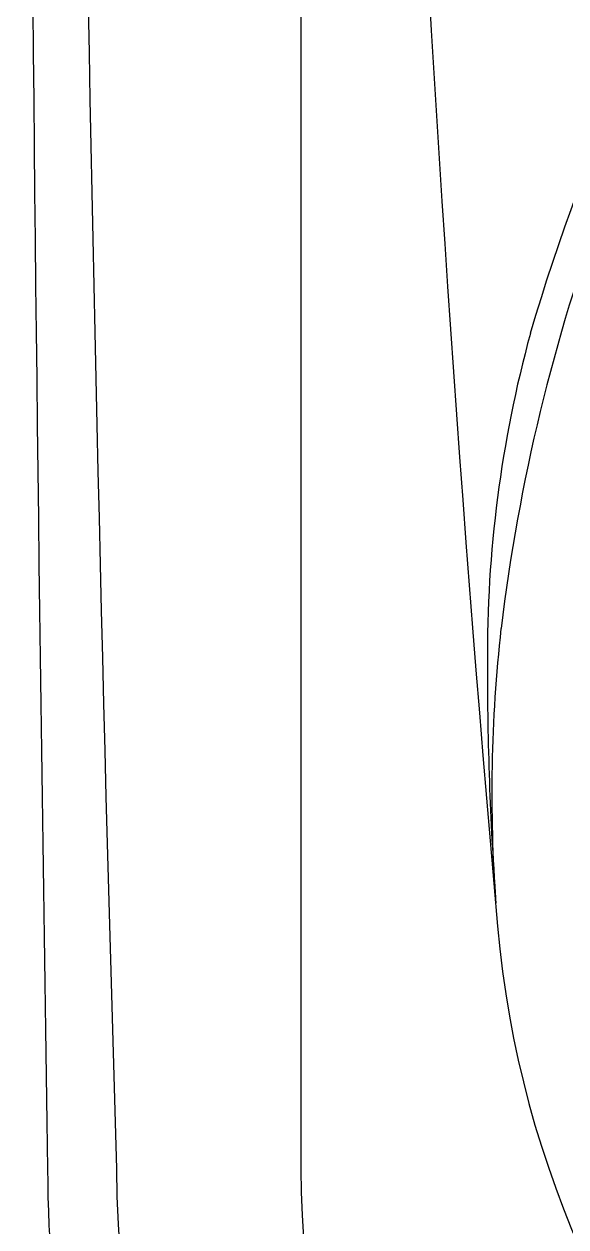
# Model space of a CAD drawing. Extents: x 649 to 723, y 631 to 778.
# Drawn here: x 648.76 to 654.48, y 658.91 to 671.61 of the extents above; entities that cross this region are included whole.
import ezdxf

# ---------------------------------------------------------------- set-up
doc = ezdxf.new("R2010")
doc.units = 0
doc.header["$MEASUREMENT"] = 0
doc.layers.add('1', color=4, linetype='Continuous')

# ---------------------------------------------------------------- blocks, each defined once
blk = doc.blocks.new('2010PRODIGY')
at = {"layer": '1', "color": 3}
blk.add_line((2.675, 12.056), (2.675, 74.876), dxfattribs=at)
at = {"layer": '1'}
for centre, radius, start, end in [((1985.457, 43.468), 1985.706, 179.093756, 180.906244), ((331.026, 43.468), 327.55, 174.94791, 185.05204), ((15.581, 15.582), 10.874, 185.053, 263.4126), ((12.06, 12.06), 12.06, 179.9903, 270.0049)]:
    blk.add_arc(centre, radius, start, end, dxfattribs=at)
at = {"layer": '1', "color": 3}
for centre, radius, start, end in [((1051.694, 43.777), 1051.445, 178.304125, 181.728593), ((25.345, 14.985), 21.09, 146.703, 163.7717), ((24.459, 15.397), 19.814, 146.2247, 173.1401), ((17.478, 17.5), 12.835, 164.7348, 180.5029), ((20.348, 16.025), 15.659, 173.6256, 184.2476), ((38.015, 17.312), 33.372, 179.87, 184.1166), ((12.074, 12.072), 11.346, 180.0604, 269.9239), ((12.055, 12.056), 9.381, 180.0048, 269.9952)]:
    blk.add_arc(centre, radius, start, end, dxfattribs=at)

msp = doc.modelspace()

# ---------------------------------------------------------------- block references
at = {"layer": '1'}
msp.add_blockref('2010PRODIGY', (649.013, 647.46), dxfattribs=at)

doc.saveas('drawing.dxf')
